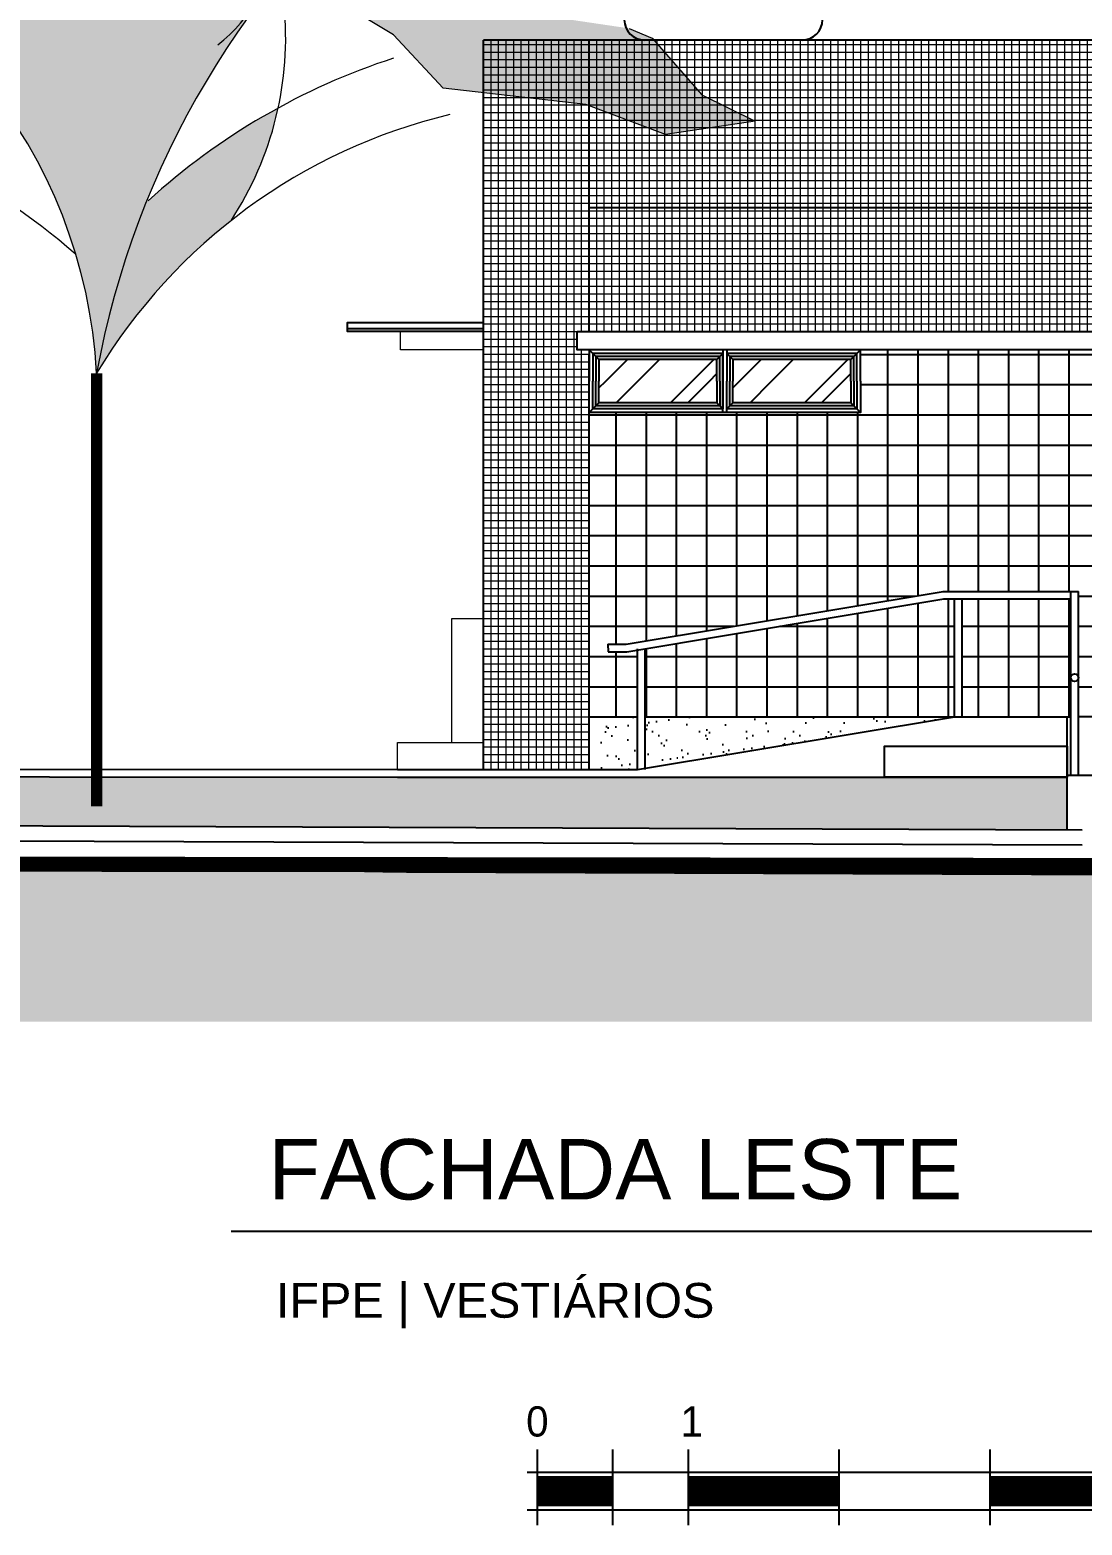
# Model space of a CAD drawing. Header units: metres. Extents: x 2304 to 3408, y 318 to 588.
# Drawn here: x 2800.78 to 2807.75, y 358.5 to 368.4 of the extents above; entities that cross this region are included whole.
import ezdxf
from ezdxf.enums import TextEntityAlignment as Align

# ---------------------------------------------------------------- set-up
doc = ezdxf.new("R2010")
doc.units = ezdxf.units.M
doc.header["$LTSCALE"] = 5.5
doc.header["$MEASUREMENT"] = 0
for name, color, linetype, lineweight in [('01', 1, 'Continuous', 9), ('PENA 04', 4, 'Continuous', 25), ('PENA 05', 5, 'Continuous', 25), ('VEGETAÇÃO', 76, 'Continuous', 5)]:
    doc.layers.add(name, color=color, linetype=linetype, lineweight=lineweight)
for name, color, linetype in [('HACHURA', 251, 'Continuous'), ('HACHURA PISOS', 250, 'Continuous'), ('LOUÇAS', 7, 'Continuous'), ('PENA 0.05', 8, 'Continuous'), ('PENA 0.15', 7, 'Continuous'), ('PENA 0.2', 2, 'Continuous'), ('PENA 01', 1, 'Continuous'), ('PENA 02', 2, 'Continuous'), ('PENA 03', 3, 'Continuous'), ('PENA 06', 6, 'Continuous'), ('TXT ESPECIFICAÇÃO', 7, 'Continuous'), ('VEGETACAO', 84, 'Continuous')]:
    doc.layers.add(name, color=color, linetype=linetype)
doc.styles.add('Luana', font='arial.ttf')
doc.styles.add('R60_1-100', font='gisha.ttf', dxfattribs={"height": 0.15})
pattern_1 = [(45, (3708.882408081994, 322.0888767857591), (0.4242640687119287, 1.131370849898476), [7.5, -1, 2.5, -0.5]), (45, (3709.175857396187, 322.7358794905447), (-0.8237794000823279, 0.1166726188957805), [1.5, -0.165, 3, -0.375]), (45, (3708.758664395286, 322.56617386306), (1.60159685938753, 2.075358402782517), [4, -0.7, 2, -0.5])]
pattern_2 = [(45, (3707.996158081995, 322.0888767857591), (0.4242640687119287, 1.131370849898476), [7.5, -1, 2.5, -0.5]), (45, (3708.289607396187, 322.7358794905447), (-0.8237794000823279, 0.1166726188957805), [1.5, -0.165, 3, -0.375]), (45, (3707.872414395287, 322.56617386306), (1.60159685938753, 2.075358402782517), [4, -0.7, 2, -0.5])]

# ---------------------------------------------------------------- blocks, each defined once
blk = doc.blocks.new('janalta')
at = {"layer": 'HACHURA', "ltscale": 1.5}
h = blk.add_hatch(dxfattribs=at)
h.set_pattern_fill('AR-RROOF', color=256, scale=0.5, angle=45, style=0)
h.set_pattern_definition(pattern_2)
h.paths.add_polyline_path([(3707.996158081995, 322.2322101190924), (3708.777408081995, 322.2322101190923), (3708.777408081995, 322.3755434524257), (3707.996158081995, 322.3755434524257)])
h = blk.add_hatch(dxfattribs=at)
h.set_pattern_fill('AR-RROOF', color=256, scale=0.5, angle=45, style=0)
h.set_pattern_definition(pattern_1)
h.paths.add_polyline_path([(3708.882408081994, 322.2322101190924), (3709.663658081994, 322.2322101190923), (3709.663658081994, 322.3755434524257), (3708.882408081994, 322.3755434524257)])
h = blk.add_hatch(dxfattribs=at)
h.set_pattern_fill('AR-RROOF', color=256, scale=0.5, angle=45, style=0)
h.set_pattern_definition(pattern_2)
h.paths.add_polyline_path([(3707.996158081995, 322.2322101190924), (3708.777408081995, 322.2322101190924), (3708.777408081995, 322.0888767857591), (3707.996158081995, 322.0888767857591)])
h = blk.add_hatch(dxfattribs=at)
h.set_pattern_fill('AR-RROOF', color=256, scale=0.5, angle=45, style=0)
h.set_pattern_definition(pattern_1)
h.paths.add_polyline_path([(3708.882408081994, 322.2322101190923), (3709.663658081994, 322.2322101190924), (3709.663658081994, 322.0888767857591), (3708.882408081994, 322.0888767857591)])
at = {"layer": 'PENA 01', "ltscale": 1.5}
for p, q in [((3707.956158081995, 322.4155434524257), (3707.956158081995, 322.2322101190924)), ((3708.817408081994, 322.4405434524257), (3708.817408081994, 322.2322101190924)), ((3708.8424080819937, 322.4405434524257), (3708.8424080819937, 322.2322101190924)), ((3708.842408081994, 322.4155434524257), (3708.842408081994, 322.2322101190924)), ((3707.956158081995, 322.048876785759), (3707.956158081995, 322.2322101190924)), ((3708.817408081994, 322.0238767857591), (3708.817408081994, 322.2322101190924)), ((3708.8424080819937, 322.0238767857591), (3708.8424080819937, 322.2322101190924)), ((3708.842408081994, 322.048876785759), (3708.842408081994, 322.2322101190924))]:
    blk.add_line(p, q, dxfattribs=at)
for points in [[(3707.931158081994, 322.4405434524258), (3707.996158081995, 322.3755434524257)], [(3708.817408081994, 322.4155434524257), (3707.956158081995, 322.4155434524257), (3707.956158081995, 322.2322101190924)], [(3708.817408081994, 322.2322101190924), (3708.817408081994, 322.4155434524257), (3707.956158081995, 322.4155434524257)], [(3708.817408081994, 322.2322101190924), (3708.817408081994, 322.4155434524257), (3707.956158081995, 322.4155434524257), (3707.956158081995, 322.2322101190924)], [(3708.797408081994, 322.2322101190924), (3708.797408081994, 322.3955434524257), (3707.976158081995, 322.3955434524257), (3707.976158081995, 322.2322101190924)], [(3708.777408081995, 322.3755434524257), (3708.817408081994, 322.4155434524257)], [(3709.703658081994, 322.2322101190924), (3709.703658081994, 322.4155434524257), (3708.842408081994, 322.4155434524257)], [(3709.703658081994, 322.2322101190924), (3709.703658081994, 322.4155434524257), (3708.842408081994, 322.4155434524257), (3708.842408081994, 322.2322101190924)], [(3708.842408081994, 322.4155434524257), (3708.882408081994, 322.3755434524257)], [(3709.683658081994, 322.2322101190924), (3709.683658081994, 322.3955434524257), (3708.862408081994, 322.3955434524257), (3708.862408081994, 322.2322101190924)], [(3709.663658081994, 322.3755434524257), (3709.728658081994, 322.4405434524258)], [(3708.777408081995, 322.2322101190924), (3708.777408081995, 322.3755434524257), (3707.996158081995, 322.3755434524257), (3707.996158081995, 322.2322101190924)], [(3709.663658081994, 322.2322101190924), (3709.663658081994, 322.3755434524257), (3708.882408081994, 322.3755434524257), (3708.882408081994, 322.2322101190924)], [(3708.817408081994, 322.048876785759), (3707.956158081995, 322.048876785759), (3707.956158081995, 322.2322101190924)], [(3708.817408081994, 322.2322101190924), (3708.817408081994, 322.048876785759), (3707.956158081995, 322.048876785759)], [(3708.817408081994, 322.2322101190924), (3708.817408081994, 322.048876785759), (3707.956158081995, 322.048876785759), (3707.956158081995, 322.2322101190924)], [(3708.797408081994, 322.2322101190924), (3708.797408081994, 322.068876785759), (3707.976158081995, 322.068876785759), (3707.976158081995, 322.2322101190924)], [(3708.777408081995, 322.2322101190924), (3708.777408081995, 322.0888767857591), (3707.996158081995, 322.0888767857591), (3707.996158081995, 322.2322101190924)], [(3709.703658081994, 322.2322101190924), (3709.703658081994, 322.048876785759), (3708.842408081994, 322.048876785759)], [(3709.703658081994, 322.2322101190924), (3709.703658081994, 322.048876785759), (3708.842408081994, 322.048876785759), (3708.842408081994, 322.2322101190924)], [(3709.683658081994, 322.2322101190924), (3709.683658081994, 322.068876785759), (3708.862408081994, 322.068876785759), (3708.862408081994, 322.2322101190924)], [(3709.663658081994, 322.2322101190924), (3709.663658081994, 322.0888767857591), (3708.882408081994, 322.0888767857591), (3708.882408081994, 322.2322101190924)], [(3707.931158081994, 322.0238767857589), (3707.996158081995, 322.0888767857591)], [(3708.777408081995, 322.0888767857591), (3708.817408081994, 322.048876785759)], [(3708.842408081994, 322.048876785759), (3708.882408081994, 322.0888767857591)], [(3709.663658081994, 322.0888767857591), (3709.728658081994, 322.0238767857589)]]:
    blk.add_lwpolyline(points, dxfattribs=at)
at = {"layer": 'PENA 02', "ltscale": 1.5}
for points in [[(3709.728658081994, 322.2322101190924), (3709.728658081994, 322.4405434524257), (3707.931158081994, 322.4405434524257), (3707.931158081994, 322.2322101190924)], [(3709.728658081994, 322.2322101190924), (3709.728658081994, 322.0238767857591), (3707.931158081994, 322.0238767857591), (3707.931158081994, 322.2322101190924)]]:
    blk.add_lwpolyline(points, dxfattribs=at)
blk = doc.blocks.new('Arvore 03')
at = {"true_color": 0xb3ff66}
h = blk.add_hatch(dxfattribs=at)
h.set_pattern_fill('DOTS,_O', color=71, scale=50, double=1)
h.set_pattern_definition([(0, (-129.064410199353, -209.7768664857099), (1.5625, 3.125), [0, -3.125])])
h.paths.add_polyline_path([(61.90725368907334, -164.8564839194038, -0.0605155404796672), (96.77739427451428, -139.8781307845028, -0.092116655104748), (84.35227483345275, -169.5720230265578, 0.0905017749878128), (48.90681679077429, -209.7768664857099, 0.3272222479525413), (-51.26787597005731, -87.57735951347809), (-61.93424694670829, -85.21802665034014), (-63.65688685682834, -74.84689842633817), (-92.32875130025786, -72.55598772287159), (-89.70477566460613, -62.06776769004131), (-89.70477566460613, -55.0756210014879), (-117.6938491115288, -69.93393271466084), (-127.3150931089185, -73.43000605893941), (-129.064410199353, -57.69767600969497), (-101.9499952976475, -52.45356599328261), (-101.9499952976476, -35.84721760797038), (-92.32875130025788, -31.4771259276222), (-66.96365348898689, 0.861552506932652), (-78.33421457681108, 18.34191922831269), (-95.82738548112684, 18.34191922831269), (-92.32875130025786, 21.83799257259125), (-87.95545857417163, 21.83799257259125), (-76.58489748637658, 25.33406591686617), (-66.96365348898689, 25.33406591686617), (-54.06579876161413, 28.02399411103397), (-51.21979967507649, 40.19237763004094), (-29.35333604467451, 40.19237763004094), (-34.33460244719754, 47.26885731497168), (-35.47594586119522, 58.54676268749063), (-31.10265313510895, 59.42078102356208), (-16.46207839113777, 58.52091523926356), (-13.60948223076412, 63.79087270390482), (-13.60948223076411, 71.65703772852976), (20.68664092864492, 70.69997200828948), (16.12890830659305, 83.01927609742424), (13.50493267094135, 88.26338611384017), (21.37685957789654, 87.38936777777235), (31.87276212047436, 84.76731276956345), (33.62207921090885, 95.25553280239365), (44.99264029873302, 95.25553280239365), (44.99264029873302, 87.38936777777235), (57.23785993177444, 83.01927609742415), (57.23785993177444, 75.15311107280468), (80.85364065261092, 71.65703772852977), (82.6029577430454, 75.15311107280466), (84.35227483347988, 84.76731276956343), (98.3468115569558, 80.39722108921887), (98.34681155695579, 69.90900105638863), (103.6418154216662, 63.82261999000185), (127.2105435490957, 59.42078102356208), (125.4612264586613, 55.92470767928355), (114.0906653708371, 46.31050598252295), (114.0906653708371, 35.82228594969638), (127.6812319462309, 32.69899871549836), (149.9516657247441, 37.57032262183384), (162.7035534918832, 4.277145135725732), (185.812666078622, 0.8615525069326324), (187.5619831690564, -7.004612517688667), (191.0606173499254, -15.7447958783814), (208.5537882542412, -27.98105258334908), (191.0606173499254, -43.71338263259165), (185.812666078622, -26.23301591120982), (175.3553490874183, -29.90522172414785), (175.7375395890267, -43.74877442267825), (189.311300259491, -51.57954765721117), (193.6845929855481, -52.45356599328262), (185.812666078622, -69.93393271466086), (195.4339100759826, -85.66626276390525), (167.4448366290599, -91.78439111638909), (156.0742755412357, -75.17804273107684), (152.0423281680269, -89.15802808411172), (173.5674464455806, -105.7686844934942), (165.6955195386254, -115.3828861902548), (189.3113002594909, -118.8789595345315), (195.4339100759826, -121.5010145427386), (208.5537882542413, -136.3593262559116), (222.5483249777172, -143.3514729444651), (198.9325442568515, -146.8475462887436), (177.9407391716668, -138.9813812641205), (140.3304217273544, -134.611289583776), (127.2105435490957, -120.6269962066708), (98.6099270606293, -103.3059767067622, 0.07767676903262555)])
blk.add_lwpolyline([(189.311300259491, -118.8789595345315), (195.4339100759826, -121.5010145427386), (208.5537882542412, -136.3593262559116), (222.5483249777171, -143.3514729444651), (198.9325442568515, -146.8475462887436), (177.9407391716668, -138.9813812641205), (140.3304217273544, -134.6112895837759), (127.2105435490957, -120.6269962066708), (98.3468115569558, -103.1466294852889)])
at = {"const_width": 3.000000000000001}
blk.add_lwpolyline([(48.90681679078261, -209.7768664856903), (48.90681679078261, -323.9385994298718)], dxfattribs=at)
at = {"color": 8}
for centre, radius, start, end in [((57.08671776749543, -92.44496350281406), 38.9070487598197, 307.6520159013965, 45.50981435606845), ((182.1542585084389, -295.8942481171562), 177.8489185066197, 107.9950465920941, 132.2886325358112)]:
    blk.add_arc(centre, radius, start, end, dxfattribs=at)
for centre, radius, start, end in [((277.1615121964714, -251.4947814404022), 232.0357524238599, 128.8580655468212, 169.6424198905131), ((-84.54517611046322, -217.0164055160221), 133.648214857825, 3.105152972775388, 75.58214404800698), ((10.66091996102477, -121.2900635858623), 88.09973547274177, 326.7675183147936, 5.555699506677755), ((-69.78511812264333, -307.5793975058241), 171.7132355102409, 48.83425200982293, 79.06953016921801), ((176.7808186145849, -286.7861850974296), 149.2722194364285, 103.442442740189, 148.9424670729511)]:
    blk.add_arc(centre, radius, start, end)

msp = doc.modelspace()

# ---------------------------------------------------------------- hatches: boundary and pattern name
at = {"layer": 'HACHURA', "ltscale": 1.5}
h = msp.add_hatch(dxfattribs=at)
h.set_pattern_fill('_USER', color=256, scale=0.2, style=0, double=1, pattern_type=0)
h.set_pattern_definition([(0, (5303.061429168132, 374.4514674631239), (0, 0.2), []), (90, (5303.061429168132, 374.4514674631239), (-0.2, 1.224646799147353e-17), [])])
h.paths.add_polyline_path([(2806.902787005306, 364.6327446733933), (2806.832438854552, 364.6327416071111), (2804.852787005306, 364.3027996322367), (2804.852787005306, 363.8527782355731), (2806.902787005306, 363.8527782355731)], flags=17)
h.paths.add_polyline_path([(2807.672787005307, 364.6327782355731), (2806.952787005306, 364.6327468527556), (2806.952787005306, 363.8527806140447), (2807.672787005307, 363.8528148640351), (2807.672787005307, 364.1117466534569)], flags=17)
edge = h.paths.add_edge_path(flags=0)
edge.add_arc((2808.611690029478, 364.9177782355733), 0.006087422457857402, 29.11479012708416, 97.97160031446491)
edge.add_line((2808.610845812098, 364.9238068348465), (2808.610845812098, 364.9207401374244))
edge.add_line((2808.610845812098, 364.9207401374244), (2808.617008285734, 364.9207401374244))
edge = h.paths.add_edge_path(flags=0)
edge.add_arc((2808.707785024428, 364.9227782355731), 0.0500000000001819, 0, 360)
h.paths.add_polyline_path([(2809.435585623711, 363.9645334266824), (2809.482787005306, 363.9645334266824), (2809.482787005306, 363.8827782355731), (2809.435585623711, 363.8827782355731)], flags=0)
h.paths.add_polyline_path([(2809.482787005306, 365.9010230444638), (2809.435585623711, 365.9010230444638), (2809.435585623711, 365.9827782355731), (2808.582787005306, 365.9827782355731), (2808.582787005306, 363.8827782355731), (2809.482787005306, 363.8827782355731)])
h.paths.add_polyline_path([(2810.535287005307, 366.0444449022398), (2810.535287005307, 366.282778235573), (2806.280287005306, 366.282778235573), (2806.280287005306, 365.8661115689063), (2804.482787005306, 365.8661115689063), (2804.482787005306, 363.8527782355731), (2804.802787005306, 363.8527782355731), (2804.802787005306, 364.2944662989033), (2804.732438854553, 364.2827416071111), (2804.607612929929, 364.2827416071111), (2804.605543866672, 364.3327416071111), (2804.728300728038, 364.3327416071111), (2806.828300728037, 364.6827416071111), (2807.722787005308, 364.6827782355731), (2807.722787005308, 363.8528148640351), (2809.732787005306, 363.8527782355731), (2812.332787005307, 363.8527782355731), (2812.332787005306, 365.8661115689064), (2810.552607513383, 365.8661115689064)])
h.paths.add_polyline_path([(2809.435585623711, 365.9827782355731), (2809.482787005306, 365.9827782355731), (2809.482787005306, 365.9010230444638), (2809.435585623711, 365.9010230444638)])
h = msp.add_hatch(dxfattribs=at)
h.set_pattern_fill('AR-SAND', color=256, scale=0.1, style=0, double=1)
h.set_pattern_definition([(37.50000000000001, (2804.482787005306, 363.5027782355731), (-0.006299335810960816, 0.1926823769013159), [0, -0.152, 0, -0.17, 0, -0.1625]), (7.499999999999999, (2804.482787005306, 363.5027782355731), (0.1769776705267727, 0.282214606522974), [0, -0.082, 0, -0.137, 0, -0.0525]), (327.5, (2804.359787005306, 363.5027782355731), (0.3114141861751495, 0.0005659053536964942), [0, -0.05, 0, -0.18, 0, -0.235]), (317.5, (2804.359787005306, 363.5027782355731), (0.3006126604572294, 0.08776755649342494), [0, -0.025, 0, -0.118, 0, -0.135])])
h.paths.add_polyline_path([(2804.482787005306, 363.8527782355731), (2804.482787005306, 363.5027782355731), (2804.802787005306, 363.5027782355731), (2804.802787005306, 363.8527782355731)])
h.paths.add_polyline_path([(2806.902787005306, 363.8527782355731), (2804.852787005306, 363.8527782355731), (2804.852787005306, 363.5111115689065)])
at = {"layer": 'HACHURA', "true_color": 0x5cb800}
h = msp.add_hatch(dxfattribs=at)
h.set_pattern_fill('CROSS', color=72, scale=0.2, angle=180, style=0, double=1)
h.set_pattern_definition([(180, (2814.006145396114, 391.3976908997202), (-0.05000000000000001, -0.05), [0.025, -0.07500000000000001]), (270, (2813.993645396114, 391.4101908997202), (0.04999999999999999, -0.05000000000000001), [0.025, -0.07500000000000001])])
h.paths.add_polyline_path([(2790.662787005306, 363.4627782355731), (2775.919633589429, 363.4627782355731), (2775.920316941939, 363.4504813140574), (2775.921968373316, 363.4169199922083), (2775.902097531371, 363.4084074852462), (2775.902097531371, 363.3858322028584), (2775.886454061029, 363.3497455069429), (2775.869665728365, 363.3383033914725), (2775.844483635925, 363.3280055082032), (2775.816630469101, 363.3203773623763), (2775.780764892238, 363.3180891045144), (2775.75443834403, 363.3203773623763), (2775.735360693275, 363.3161819131526), (2775.675793594992, 363.3166365418585), (2775.644170539057, 363.3333451896281), (2775.62890882501, 363.3497455069429), (2775.620034225908, 363.3638839748694), (2775.580045239147, 363.3673846518283), (2775.58597770755, 363.3621957446827), (2775.593986458583, 363.3562655650877), (2775.607198905754, 363.3326320928078), (2775.614156932465, 363.3162366462813), (2775.620682566397, 363.3034867188441), (2775.626911820843, 363.2934052896084), (2775.626911820843, 363.2841542010454), (2775.614453718508, 363.2853995884632), (2775.596733378102, 363.2865545886137), (2775.582387045757, 363.2922911739498), (2775.568071647468, 363.2844205432), (2775.562082024973, 363.287930218284), (2775.552755965804, 363.2904401998109), (2775.540594649512, 363.2919227447097), (2775.519332223318, 363.3031090971338), (2775.519270566663, 363.3041261831402), (2775.510635521453, 363.3079343535402), (2775.500253701748, 363.3117890115851), (2775.479490062337, 363.3177191911801), (2775.466438794473, 363.3233527791793), (2775.44122580376, 363.3340271850663), (2775.428767701424, 363.3518179303915), (2775.407667407123, 363.37091482687), (2775.389299223315, 363.3719948335899), (2775.379807355181, 363.3719948335899), (2775.371205032063, 363.3699193120398), (2775.351476818777, 363.3636439973478), (2775.334619928672, 363.3622682964723), (2775.318941408127, 363.3609887630407), (2775.300312197268, 363.3622099959502), (2775.272745186714, 363.3622099959502), (2775.269463524194, 363.3797041496795), (2775.259893037997, 363.4050562199012), (2775.255522304758, 363.4298121949755), (2775.255522304758, 363.4562167036956), (2775.283601791134, 363.4708617238329), (2775.25770080533, 363.4993057301322), (2775.248934444519, 363.5127782355731), (2774.788985122374, 363.5127782355731), (2774.788798606876, 363.512479904204), (2774.780497948475, 363.4931196605944), (2774.769738438039, 363.4872807717273), (2774.740533065218, 363.4713007635335), (2774.707610537422, 363.4525456734696), (2774.693804712637, 363.4479454146053), (2774.685841441686, 363.4435802750432), (2774.691944311362, 363.4426906211651), (2774.701160384186, 363.4416670612985), (2774.714400113791, 363.4433746569145), (2774.726742271584, 363.4409073538684), (2774.734320073021, 363.4409073538684), (2774.742386555037, 363.4413960277651), (2774.755341875633, 363.4438396037886), (2774.775912683061, 363.4491118483146), (2774.803741580845, 363.4494595601407), (2774.818143764916, 363.4498486280713), (2774.839919392887, 363.4433507233518), (2774.855310453535, 363.4415407437123), (2774.875824542368, 363.4251954982671), (2774.885165377571, 363.402963398214), (2774.879114260147, 363.3797761318465), (2774.87194138722, 363.3680908124592), (2774.866235379736, 363.3583950898645), (2774.845541252336, 363.3575839106002), (2774.820267273687, 363.3545758277964), (2774.803985921135, 363.360271617032), (2774.792252708545, 363.363692540849), (2774.771719586513, 363.363692540849), (2774.766830747933, 363.3632038669523), (2774.756319643349, 363.3614935083139), (2774.743119982463, 363.3607604974688), (2774.727964379586, 363.3573395736507), (2774.718675383011, 363.35465166068), (2774.701564651262, 363.3524524216048), (2774.685014699201, 363.3493642546641), (2774.684793393959, 363.3491430294464), (2774.684793393959, 363.346035220434), (2774.663341048307, 363.3454137412475), (2774.634426363185, 363.3438597334712), (2774.585614003407, 363.3454137412475), (2774.543952561031, 363.3488323931232), (2774.525609150815, 363.3519402021357), (2774.510063660524, 363.355980539738), (2774.475242120041, 363.3584668695639), (2774.435135348661, 363.3556696968747), (2774.404977414611, 363.3581560267008), (2774.386944816626, 363.3620408396013), (2774.334121576432, 363.3535695970516), (2774.28333457308, 363.3524288760324), (2774.254648896975, 363.3600754858092), (2774.255944067237, 363.3615554703464), (2774.240796529995, 363.3615554703464), (2774.240196518503, 363.3525618878623), (2774.235843927582, 363.3513187229492), (2774.232734992146, 363.3510078800859), (2774.229625982257, 363.3538047540145), (2774.213926487053, 363.3581643078753), (2774.212473054001, 363.3494478159329), (2774.201122609394, 363.3481128001538), (2774.198535076128, 363.3640610084024), (2774.194493500717, 363.3730737991167), (2774.193249845232, 363.3830191184209), (2774.189829894285, 363.3914104299486), (2774.185166287853, 363.4144088775691), (2774.178875270253, 363.4444528979709), (2774.155543646859, 363.4627782355731), (2772.352394032267, 363.4627782355731), (2772.352394032267, 363.1627403112613), (2790.662787005306, 363.1627403112613)])
h.paths.add_polyline_path([(2775.087936983826, 363.2282836064813), (2775.071827600053, 363.2198082331293), (2775.056142254422, 363.2172655178537), (2775.017564540996, 363.2164180837887), (2775.010357925391, 363.2185367722215), (2774.973051919831, 363.215994263486), (2774.925571844794, 363.2130279344478), (2774.886994131369, 363.2117564735399), (2774.805175504643, 363.2121802938426), (2774.799240596903, 363.2193844128267), (2774.783983829639, 363.2250327428178), (2774.770413321369, 363.2147230091181), (2774.740737969554, 363.2155704431833), (2774.727596446208, 363.2130279344478), (2774.70894324015, 363.2117564735399), (2774.694529602383, 363.2172655178537), (2774.651288689082, 363.225317070903), (2774.627548651564, 363.2202318468918), (2774.589819014419, 363.216841697551), (2774.552937046999, 363.2100613988695), (2774.504184857542, 363.2100613988695), (2774.477053328013, 363.2151466228806), (2774.436780275139, 363.2181131584589), (2774.443972386379, 363.2404803531894), (2774.343365509587, 363.2367336057393), (2774.344261595625, 363.2374813247231), (2774.300623376454, 363.3050107783046), (2774.30867806834, 363.3054345986072), (2774.312069560351, 363.3058584189098), (2774.314703813817, 363.3093690857912), (2774.343016620031, 363.3088247479479), (2774.362517495813, 363.3088247479479), (2774.3760830573, 363.3096721820131), (2774.386681164915, 363.3096721820131), (2774.413812694444, 363.3126387175914), (2774.423987170476, 363.3139099719591), (2774.436705062238, 363.318147555365), (2774.460869137896, 363.3211140909434), (2774.472739359933, 363.3211140909434), (2774.491392675222, 363.3205489815805), (2774.504110051197, 363.3177239416025), (2774.519371358689, 363.3071296732775), (2774.52361092698, 363.3113672566836), (2774.525730304569, 363.3173001212999), (2774.529969872861, 363.320266450338), (2774.539917575402, 363.3272858750709), (2774.570205463585, 363.3327353675221), (2774.587624423928, 363.3312845389657), (2774.598646569685, 363.3308607186631), (2774.631288968814, 363.3266231352571), (2774.652061552461, 363.3257754946519), (2774.67919308199, 363.3261993149545), (2774.705489712504, 363.3254587653341), (2774.707473301104, 363.3254029047255), (2774.709292471945, 363.3253516743492), (2774.751716844439, 363.2981396678009), (2774.769989283228, 363.2956629795343), (2774.823828304145, 363.2965104135995), (2774.850112163949, 363.2948153389291), (2774.873852201467, 363.2982054882698), (2774.915821406903, 363.3007482035455), (2774.972469201328, 363.3060157481611), (2774.998911741494, 363.2846448909068), (2775.020531994867, 363.2727793682141), (2775.037913086504, 363.2511672178016), (2775.072251638194, 363.2354877254655)], flags=16)
h.paths.add_polyline_path([(2774.756868491323, 363.2537956438918), (2774.746098426601, 363.2535708298139), (2774.632137045094, 363.2511920026146), (2774.602038061696, 363.2507681823121), (2774.598646569685, 363.2469544192087), (2774.593872685406, 363.2411219432497), (2774.584360420699, 363.2416501428915), (2774.58892662351, 363.2448103263424), (2774.57080778915, 363.2461517793188), (2774.568508735304, 363.2482201696797), (2774.562642763706, 363.2498955503536), (2774.474041559515, 363.2465054010128), (2774.348982019488, 363.2414201770017), (2774.347621927204, 363.2435020197807), (2774.426985116063, 363.2456577604075), (2774.469378359639, 363.2486242959858), (2774.482519882985, 363.2528618793918), (2774.499477343038, 363.2566758490352), (2774.515485861166, 363.2606764615347), (2774.536054077764, 363.2613851645796), (2774.556283817825, 363.2592185643109), (2774.568508735304, 363.2482201696797), (2774.577480439613, 363.2456577604075), (2774.58892662351, 363.2448103263424), (2774.594437493115, 363.2486242959898), (2774.596133239116, 363.2498955916616), (2774.596133239116, 363.2548374222145), (2774.598553066576, 363.2548885630499), (2774.611818584748, 363.2659988629923), (2774.621993060779, 363.2681175514253), (2774.635982660406, 363.2710840870035), (2774.646581174578, 363.2706602667009), (2774.673712704106, 363.2685413717278), (2774.683463141998, 363.2659988629923), (2774.693637211474, 363.2647274020845), (2774.703387649365, 363.2630323274141), (2774.716529579267, 363.2626087136516), (2774.729247471029, 363.2613372527437), (2774.733910670904, 363.2613372527437), (2774.760618162293, 363.2600659983759), (2774.799634571641, 363.2618399962948), (2774.809699298325, 363.2548984329156), (2774.814851136189, 363.2550059722581), (2774.814851136189, 363.2598249255762), (2774.808068152168, 363.2639051659125), (2774.818920650563, 363.2550909192054)], flags=0)
h.paths.add_polyline_path([(2807.647787005306, 363.4528148640351), (2804.802787005306, 363.4527782355731), (2803.212787005306, 363.4527782355731), (2791.682787005306, 363.4627782167678), (2791.682787005306, 363.1627403112614), (2807.647787005306, 363.1031501944481)])
h.paths.add_polyline_path([(2819.679214296699, 363.4528148640351), (2809.167787005306, 363.452814864035), (2809.167787005306, 363.1027403112614), (2819.679214296699, 363.1027403112614)])
at = {"layer": 'HACHURA PISOS', "lineweight": 5, "ltscale": 1.5}
h = msp.add_hatch(dxfattribs=at)
h.set_pattern_fill('_USER', color=256, scale=0.05, style=0, double=1, pattern_type=0)
h.set_pattern_definition([(0, (2803.782787005306, 363.5027782355731), (0, 0.05), []), (90, (2803.782787005306, 363.5027782355731), (-0.05, 3.061616997868383e-18), [])])
h.paths.add_polyline_path([(2812.332787005306, 367.2227782355732), (2812.332787005306, 368.3327782355731), (2804.482787005306, 368.3327782355731), (2804.482787005306, 367.2227782355732)])
h.paths.add_polyline_path([(2813.032787005306, 368.3327782355731), (2812.332787005306, 368.3327782355731), (2812.332787005306, 366.4027782355731), (2812.417787005307, 366.4027782355731), (2812.417787005307, 366.282778235573), (2812.332787005307, 366.282778235573), (2812.332787005306, 363.8126373905027), (2813.032787005306, 363.8027782355731)])
h.paths.add_polyline_path([(2812.332787005306, 366.4027782355731), (2812.332787005306, 367.2227782355732), (2804.482787005306, 367.2227782355732), (2804.482787005306, 366.4027782355731)])
h.paths.add_polyline_path([(2803.782787005306, 363.5027782355731), (2804.482787005306, 363.5027782355731), (2804.482787005306, 366.2827782355731), (2804.402787005307, 366.282778235573), (2804.402787005307, 366.4027782355731), (2804.482787005306, 366.4027782355731), (2804.482787005306, 368.3327782355731), (2803.782787005306, 368.3327782355731)])
at = {"layer": 'PENA 01', "ltscale": 1.5}
h = msp.add_hatch(dxfattribs=at)
h.set_pattern_fill('EARTH', color=256, scale=0.75, angle=45, style=0, double=1)
h.set_pattern_definition([(45, (2772.352394032267, 361.8347007635005), (2.775557561562891e-17, 0.2651650429449554), [0.1875, -0.1875]), (45, (2772.302675586714, 361.8844192090526), (2.775557561562891e-17, 0.2651650429449554), [0.1875, -0.1875]), (45, (2772.252957141162, 361.9341376546048), (2.775557561562891e-17, 0.2651650429449554), [0.1875, -0.1875]), (135, (2772.252957141162, 361.967283284973), (-0.2651650429449553, 5.551115123125783e-17), [0.1875, -0.1875]), (135, (2772.302675586714, 362.0170017305251), (-0.2651650429449553, 5.551115123125783e-17), [0.1875, -0.1875]), (135, (2772.352394032267, 362.0667201760773), (-0.2651650429449553, 5.551115123125783e-17), [0.1875, -0.1875])])
h.paths.add_polyline_path([(2819.679214296699, 362.8527403112614), (2772.352394032267, 362.9127403112613), (2772.352394032267, 361.8347007635005), (2819.679214148, 361.8347007635005)])

# ---------------------------------------------------------------- linework, layer by layer
for p, q in [((2804.13953482055, 358.5014462281511), (2804.13953482055, 359.0014462281511)), ((2804.63953482055, 358.5014462281511), (2804.63953482055, 359.0014462281511)), ((2805.13953482055, 358.5014462281511), (2805.13953482055, 359.0014462281511)), ((2806.13953482055, 358.5014462281511), (2806.13953482055, 359.0014462281511)), ((2807.13953482055, 358.5014462281511), (2807.13953482055, 359.0014462281511)), ((2804.07279095083, 358.851446228151), (2809.13953482055, 358.851446228151)), ((2804.07279095083, 358.851446228151), (2814.216358670596, 358.851446228151)), ((2804.07279095083, 358.601446228151), (2809.13953482055, 358.601446228151)), ((2804.07279095083, 358.601446228151), (2814.216358670596, 358.601446228151))]:
    msp.add_line(p, q)
at = {"const_width": 0.2}
for points in [[(2804.13953482055, 358.726446228151), (2804.63953482055, 358.726446228151)], [(2805.13953482055, 358.726446228151), (2806.13953482055, 358.726446228151)], [(2807.13953482055, 358.726446228151), (2808.13953482055, 358.726446228151)]]:
    msp.add_lwpolyline(points, dxfattribs=at)
at = {"layer": 'HACHURA', "ltscale": 1.5}
msp.add_line((2804.482787005306, 366.4027782355731), (2804.482787005306, 368.3327782355731), dxfattribs=at)
msp.add_lwpolyline([(2812.332787005306, 367.2227782355732), (2812.332787005306, 367.2227782355732), (2804.482787005306, 367.2227782355732)], dxfattribs=at)
at = {"layer": 'LOUÇAS', "linetype": 'Continuous'}
msp.add_line((2805.893978083602, 368.3327782355731), (2804.849335226459, 368.3327782355731), dxfattribs=at)
for centre, start, end in [((2804.849335226459, 368.4667068070017), 180, 270), ((2805.893978083602, 368.4667068070017), 270, 0)]:
    msp.add_arc(centre, 0.1339285714285845, start, end, dxfattribs=at)
at = {"layer": 'PENA 0.15', "lineweight": 5, "ltscale": 1.5}
msp.add_lwpolyline([(2803.782787005306, 366.282778235573), (2803.232787005305, 366.282778235573), (2803.232787005305, 366.4027782355731), (2803.782787005306, 366.4027782355731)], close=True, dxfattribs=at)
for points in [[(2803.572787005306, 363.6827782355731), (2803.572787005306, 364.5027782355731), (2803.782787005306, 364.5027782355731)], [(2803.212787005306, 363.5027782355731), (2803.212787005306, 363.6827782355731), (2803.782787005306, 363.6827782355731)]]:
    msp.add_lwpolyline(points, dxfattribs=at)
at = {"layer": 'PENA 01', "ltscale": 1.5}
for points in [[(2802.882787005306, 366.422778235573), (2802.882787005306, 366.4627782355731), (2803.782787005306, 366.4627782355731)], [(2803.782787005306, 366.4027782355731), (2802.882787005306, 366.4027782355731), (2802.882787005306, 366.422778235573), (2803.782787005306, 366.422778235573)], [(2804.482787005306, 363.8527782355731), (2804.802787005306, 363.8527782355731)], [(2804.852787005306, 363.8527782355731), (2806.902787005306, 363.8527782355731)]]:
    msp.add_lwpolyline(points, dxfattribs=at)
msp.add_lwpolyline([(2807.64778764904, 363.4528148640434), (2806.439808852883, 363.452799311704), (2806.43980820942, 363.6590900035865), (2807.647787005306, 363.6591266320485)], close=True, dxfattribs=at)
at = {"layer": 'PENA 02', "ltscale": 1.5}
for p, q in [((2807.672787005307, 364.1117466534569), (2807.672787005307, 364.6827782355731)), ((2807.722787005307, 364.1117466534569), (2807.722787005307, 364.6827782355731)), ((2806.902787005306, 363.8527782355731), (2806.902787005306, 364.6327468527556)), ((2806.952787005306, 363.8527782355731), (2806.952787005306, 364.6327468527556)), ((2804.802787005306, 363.5027782355731), (2804.802787005306, 364.3027996322367)), ((2804.8527870053063, 363.5027782355731), (2804.8527870053063, 364.3027996322367))]:
    msp.add_line(p, q, dxfattribs=at)
for points in [[(2804.605543866672, 364.3327416071111), (2804.728300728038, 364.3327416071111), (2806.828300728037, 364.6827416071111), (2807.722787005308, 364.6827782355731)], [(2804.607612929929, 364.2827416071111), (2804.732438854553, 364.2827416071111), (2806.832438854552, 364.6327416071111), (2807.672787005307, 364.6327782355731)], [(2804.605543866672, 364.3327416071111), (2804.607612929929, 364.2827416071111)]]:
    msp.add_lwpolyline(points, dxfattribs=at)
at = {"layer": 'PENA 02', "ltscale": 1.5, "const_width": 0.1}
msp.add_lwpolyline([(2803.114731316099, 362.8700687932315), (2807.756853885832, 362.8527420526913), (2819.679214296699, 362.8527403112614), (2772.352394032267, 362.9127403112613)], dxfattribs=at)
at = {"layer": 'PENA 03', "ltscale": 1.5}
for p, q in [((2803.782787005306, 363.5027782355731), (2803.782787005306, 368.3327782355731)), ((2804.482787005306, 363.5027782355731), (2804.482787005306, 366.2527782355732))]:
    msp.add_line(p, q, dxfattribs=at)
msp.add_lwpolyline([(2813.032787005306, 368.3327782355731), (2803.782787005306, 368.3327782355731)], dxfattribs=at)
at = {"layer": 'PENA 04', "ltscale": 1.5}
msp.add_lwpolyline([(2804.402787005307, 366.4027782355731), (2812.417787005307, 366.4027782355731), (2812.417787005307, 366.282778235573), (2804.402787005307, 366.282778235573)], close=True, dxfattribs=at)
at = {"layer": 'PENA 05', "ltscale": 1.5}
for p, q in [((2807.672787005307, 363.4627782355731), (2807.672787005307, 364.1117466534569)), ((2807.722787005307, 363.4627782355731), (2807.722787005307, 364.1117466534569)), ((2807.647787005306, 363.1031501944481), (2807.647787005306, 363.8528148640351)), ((2809.067787005307, 363.4627416071111), (2807.697787005307, 363.4627782355731))]:
    msp.add_line(p, q, dxfattribs=at)
for points in [[(2803.212787005306, 363.5027782355731), (2804.802787005306, 363.5027782355731), (2806.902787005306, 363.8527782355731), (2807.672787005307, 363.8528148640351)], [(2819.679214296699, 363.8027782355732), (2810.052787005306, 363.8027782355731), (2809.732787005306, 363.8527782355731), (2807.722787005308, 363.8528148640351)], [(2791.682787005306, 363.5127782355731), (2803.212787005306, 363.5027782355731)], [(2807.697787005306, 363.4627782355731), (2807.647787005306, 363.4627782355731)]]:
    msp.add_lwpolyline(points, dxfattribs=at)
msp.add_circle((2807.697787005307, 364.1117466534569), 0.025, dxfattribs=at)
at = {"layer": 'PENA 06', "ltscale": 1.5}
for points in [[(2807.747787005305, 363.1027769397233), (2791.682787005306, 363.1627403112614)], [(2807.747413757516, 363.0027776362953), (2791.682413757517, 363.0627410078333)]]:
    msp.add_lwpolyline(points, dxfattribs=at)
at = {"layer": 'TXT ESPECIFICAÇÃO', "linetype": 'ByBlock'}
msp.add_line((2802.111097901856, 360.4483642684802), (2814.176035498144, 360.4483642684802), dxfattribs=at)
at = {"layer": 'VEGETACAO', "color": 72, "ltscale": 1.5}
for points in [[(2791.682743640188, 363.4627782543784), (2803.212743640188, 363.4527782543784)], [(2803.212787005306, 363.4527782355731), (2804.806925142396, 363.4527782373355)], [(2804.802787005306, 363.4527782355731), (2807.647787005306, 363.4528148640351)]]:
    msp.add_lwpolyline(points, dxfattribs=at)

# ---------------------------------------------------------------- block references
at = {"layer": 'PENA 03'}
msp.add_blockref('janalta', (-903.4483710766885, 43.84223478314732), dxfattribs=at)
at = {"layer": 'VEGETAÇÃO', "xscale": 0.02511318897637808, "yscale": 0.02511318897637808, "zscale": 0.02511318897637808}
msp.add_blockref('Arvore 03', (2799.992411610319, 371.395340038369), dxfattribs=at)

# ---------------------------------------------------------------- texts
at = {"layer": '01', "style": 'R60_1-100'}
for s, p in [('0', (2804.13953482055, 359.0876132587532)), ('1', (2805.162385128568, 359.0876132587532))]:
    msp.add_text(s, height=0.2, dxfattribs=at).set_placement(p, align=Align.CENTER)
at = {"layer": 'PENA 0.05', "linetype": 'ByBlock', "style": 'Luana'}
msp.add_text('IFPE | VESTIÁRIOS', height=0.23, dxfattribs=at).set_placement((2802.408280718999, 359.8743811728706))
at = {"layer": 'PENA 0.2', "style": 'Luana'}
msp.add_text('FACHADA LESTE', height=0.4, dxfattribs=at).set_placement((2802.35813640905, 360.6570929632218))

doc.saveas('drawing.dxf')
